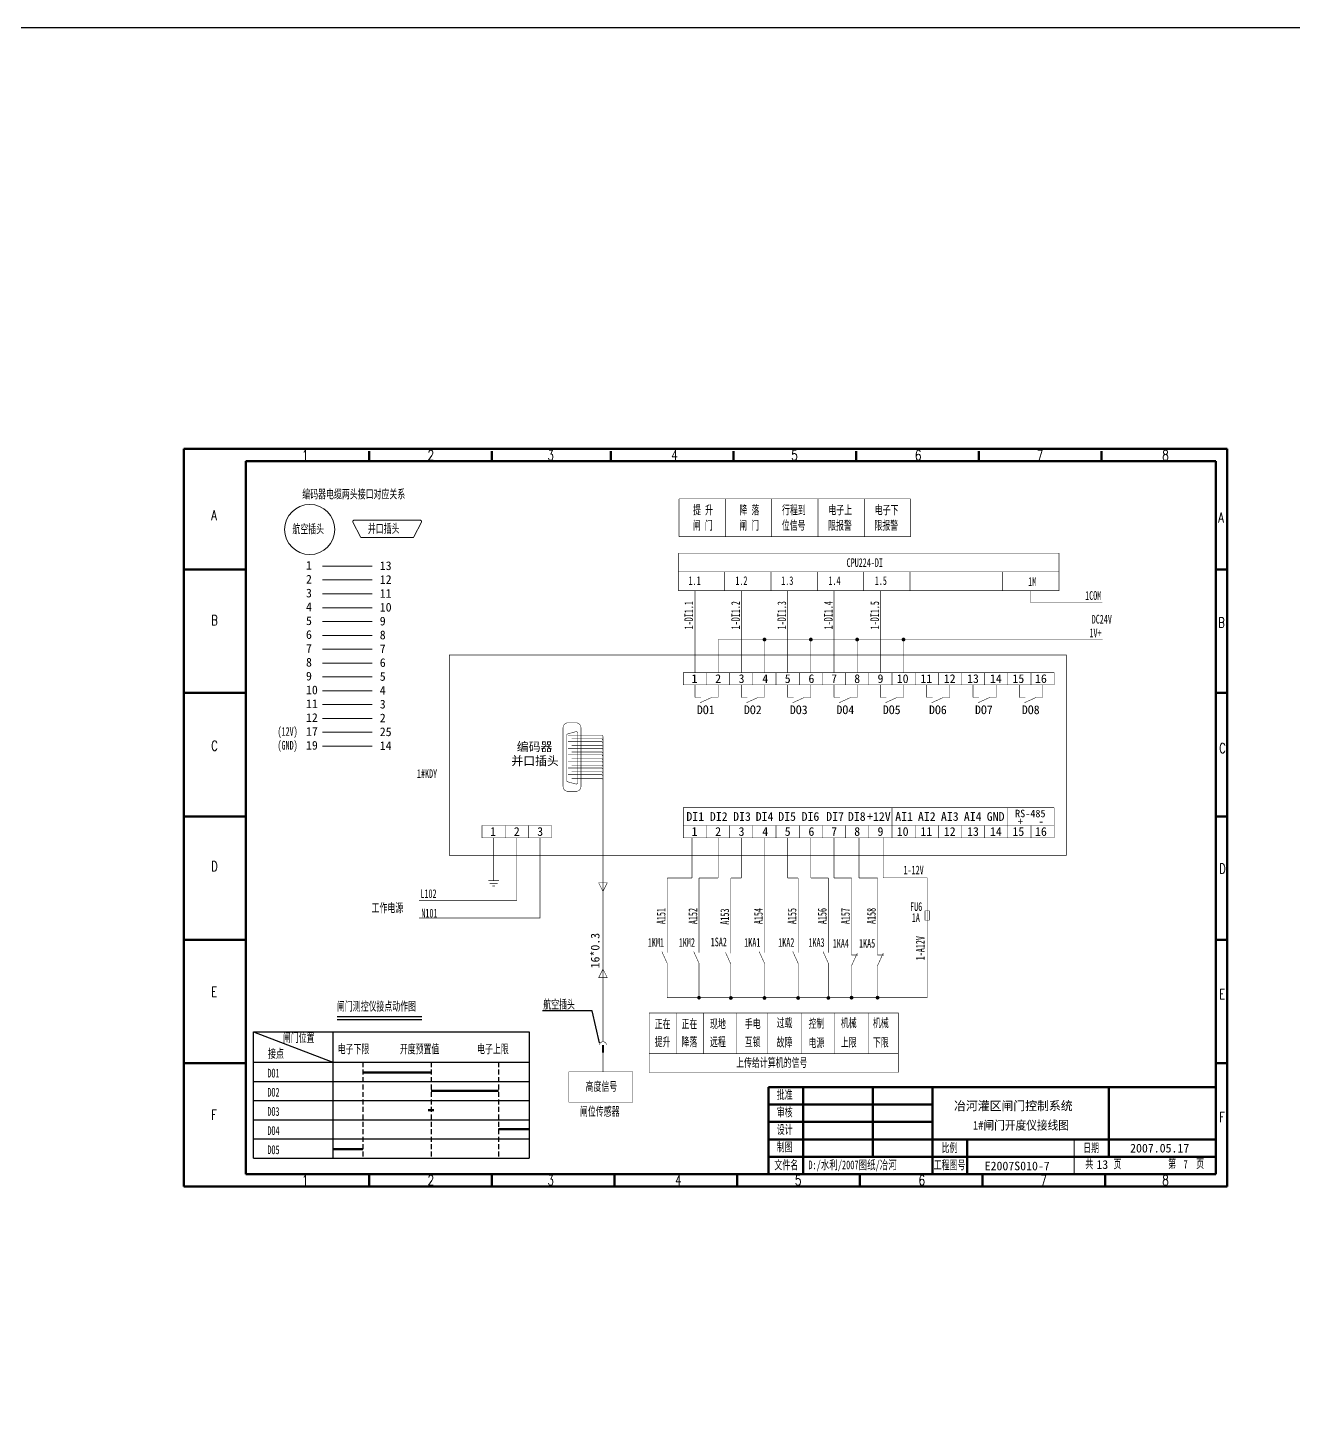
# Model space of a CAD drawing. Header units: millimetres. Extents: x 351 to 10319, y -5939 to 5511.
# Drawn here: x 5284 to 5793, y -5386 to -4833 of the extents above; entities that cross this region are included whole.
import ezdxf
from ezdxf.enums import TextEntityAlignment as Align

# ---------------------------------------------------------------- set-up
doc = ezdxf.new("R2010")
doc.units = ezdxf.units.MM
doc.linetypes.add('DASHED', pattern=[0.75, 0.5, -0.25])
for name, color, linetype in [('40', 7, 'Continuous'), ('41', 7, 'Continuous'), ('DIM', 7, 'Continuous')]:
    doc.layers.add(name, color=color, linetype=linetype)
doc.styles.add('HZ', font='txt.shx', dxfattribs={"width": 0.65, "bigfont": 'hztxt.shx'})
doc.styles.add('song', font='SimSun.ttf', dxfattribs={"width": 0.65})
doc.styles.add('仿宋', font='SIMFANG.TTF', dxfattribs={"width": 0.65})
doc.dimstyles.new('ISO-25', dxfattribs={"dimtxt": 3.5, "dimasz": 2, "dimexe": 1.25, "dimexo": 0.625, "dimtad": 1, "dimtoh": 1, "dimtxsty": 'song', "dimcen": 2.5, "dimadec": 0, "dimazin": 0, "dimtfac": 1, "dimtmove": 0, "dimatfit": 3, "dimfxl": 0, "dimarcsym": 0})

# ---------------------------------------------------------------- blocks, each defined once
blk = doc.blocks.new('动断（常闭）触点')
at = {"const_width": 0.202}
for points in [[(-1.15, 3.96), (-1.15, 1.8), (1.44, 1.8)], [(-1.15, -4.68), (-1.15, -2.52), (1.15, 2.52)]]:
    blk.add_lwpolyline(points, dxfattribs=at)
at = {"flags": 9}
blk.add_attdef('S', (-1.15, 3.96), '', height=0.0000576, dxfattribs=at)
blk = doc.blocks.new('熔断器2')
at = {"const_width": 0.202}
for points in [[(-0.86, 1.87), (0.86, 1.87), (0.86, -1.87), (-0.86, -1.87), (-0.86, 1.87)], [(0, 4.32), (0, -4.32)]]:
    blk.add_lwpolyline(points, dxfattribs=at)
at = {"flags": 9}
blk.add_attdef('S', (0, 4.32), '', height=0.0000576, dxfattribs=at)
blk = doc.blocks.new('动合（常开）触点')
at = {"const_width": 0.202}
for points in [[(-1.09, 2.24), (1.07, -2.52)], [(1.07, 3.97), (1.07, 1.81)], [(1.07, -2.52), (1.07, -4.68)]]:
    blk.add_lwpolyline(points, dxfattribs=at)
at = {"flags": 9}
blk.add_attdef('S', (1.07, 3.97), '', height=0.0000576, dxfattribs=at)
blk = doc.blocks.new('电缆头1')
at = {"const_width": 0.202}
for points in [[(-1.73, 1.44), (1.73, 1.44), (0, -2.02), (-1.73, 1.44)], [(0, 4.32), (0, -4.32)]]:
    blk.add_lwpolyline(points, dxfattribs=at)
at = {"flags": 9}
blk.add_attdef('S', (0, 4.32), '', height=0.0000576, dxfattribs=at)
blk = doc.blocks.new('插头和插座1')
at = {"const_width": 0.202}
blk.add_lwpolyline([(1.01, 1.51, 0.936417), (-1.87, 1.51, 1.067901)], format="xyb", dxfattribs=at)
for points in [[(-0.43, 4.97), (-0.43, 2.86)], [(-0.43, -3.67), (-0.43, -1.51)]]:
    blk.add_lwpolyline(points, dxfattribs=at)
blk.add_solid([(-0.86, 1.51), (0, 1.51), (-0.86, -1.51), (0, -1.51)])
at = {"flags": 9}
blk.add_attdef('S', (-0.43, 4.97), '', height=0.0000576, dxfattribs=at)
blk = doc.blocks.new('接地')
at = {"const_width": 0.202}
for points in [[(-2.16, 1.08), (2.16, 1.08)], [(-1.62, 0), (1.62, 0)], [(0, 4.32), (0, 1.08)], [(-0.54, -1.08), (0.54, -1.08)]]:
    blk.add_lwpolyline(points, dxfattribs=at)
at = {"flags": 9}
blk.add_attdef('S', (0, 4.32), '', height=0.0000576, dxfattribs=at)

msp = doc.modelspace()

# ---------------------------------------------------------------- linework, layer by layer
at = {"color": 0, "lineweight": 50}
for p, q in [((5766.671, -5002.65), (5346.671, -5002.65)), ((5421.307, -5003.617), (5421.307, -5007.623)), ((5470.677, -5003.617), (5470.677, -5007.623)), ((5518.561, -5003.617), (5518.561, -5007.623)), ((5567.931, -5003.617), (5567.931, -5007.623)), ((5617.301, -5003.617), (5617.301, -5007.623)), ((5666.67, -5003.617), (5666.67, -5007.623)), ((5716.04, -5003.617), (5716.04, -5007.623)), ((5371.671, -5051.307), (5346.671, -5051.307)), ((5766.671, -5051.307), (5762.067, -5051.307)), ((5371.671, -5100.968), (5346.671, -5100.968)), ((5766.671, -5100.968), (5762.067, -5100.968)), ((5371.671, -5150.63), (5346.671, -5150.63)), ((5766.233, -5150.63), (5762.067, -5150.63)), ((5371.671, -5200.291), (5346.671, -5200.291)), ((5766.671, -5200.291), (5762.067, -5200.291)), ((5371.671, -5249.953), (5346.671, -5249.953)), ((5766.671, -5249.953), (5762.067, -5249.953)), ((5421.307, -5294.652), (5421.307, -5299.614)), ((5470.677, -5294.652), (5470.677, -5299.614)), ((5520.047, -5294.652), (5520.047, -5299.614)), ((5569.417, -5294.652), (5569.417, -5299.614)), ((5618.786, -5294.652), (5618.786, -5299.614)), ((5668.156, -5294.652), (5668.156, -5299.614)), ((5717.526, -5294.652), (5717.526, -5299.614)), ((5766.671, -5299.65), (5346.681, -5299.65))]:
    msp.add_line(p, q, dxfattribs=at)
at = {"lineweight": 20}
for p, q in [((5414.762, -5032.155), (5417.772, -5038.172)), ((5415.209, -5031.431), (5441.923, -5031.431)), ((5442.37, -5032.155), (5439.36, -5038.172)), ((5438.913, -5038.448), (5418.22, -5038.448)), ((5402.487, -5049.917), (5422.462, -5049.917)), ((5402.487, -5055.488), (5422.462, -5055.488)), ((5402.487, -5061.059), (5422.462, -5061.059)), ((5402.487, -5066.631), (5422.462, -5066.631)), ((5402.487, -5072.202), (5422.462, -5072.202)), ((5402.487, -5077.773), (5422.462, -5077.773)), ((5402.487, -5083.345), (5422.462, -5083.345)), ((5402.487, -5088.916), (5422.462, -5088.916)), ((5402.487, -5094.487), (5422.462, -5094.487)), ((5402.487, -5100.059), (5422.462, -5100.059)), ((5402.487, -5105.63), (5422.462, -5105.63)), ((5402.487, -5111.201), (5422.462, -5111.201)), ((5402.487, -5116.773), (5422.462, -5116.773)), ((5402.487, -5122.344), (5422.462, -5122.344)), ((5705.067, -5280.652), (5705.067, -5294.652))]:
    msp.add_line(p, q, dxfattribs=at)
for p, q in [((5408.464, -5231.163), (5442.583, -5231.163)), ((5374.76, -5288.164), (5374.76, -5237.325)), ((5374.76, -5237.325), (5485.703, -5237.325)), ((5374.76, -5237.325), (5406.691, -5249.589)), ((5406.691, -5237.325), (5406.691, -5288.164)), ((5408.464, -5232.372), (5442.583, -5232.372)), ((5485.703, -5237.325), (5485.703, -5288.164)), ((5374.76, -5249.589), (5485.703, -5249.589)), ((5374.76, -5257.304), (5485.703, -5257.304)), ((5374.76, -5265.019), (5485.703, -5265.019)), ((5374.76, -5272.734), (5485.703, -5272.734)), ((5374.76, -5280.449), (5485.703, -5280.449)), ((5374.76, -5288.164), (5485.703, -5288.164))]:
    msp.add_line(p, q)
at = {"linetype": 'DASHED', "lineweight": 30, "ltscale": 4}
for p, q in [((5418.721, -5249.589), (5418.721, -5288.164)), ((5446.212, -5249.589), (5446.212, -5288.164)), ((5473.433, -5249.589), (5473.433, -5288.164))]:
    msp.add_line(p, q, dxfattribs=at)
at = {"lineweight": 50}
for p, q in [((5418.721, -5253.782), (5446.212, -5253.782)), ((5446.212, -5261.117), (5473.433, -5261.117)), ((5445.029, -5268.877), (5447.363, -5268.877)), ((5473.433, -5276.547), (5485.703, -5276.547)), ((5406.691, -5284.642), (5418.721, -5284.642))]:
    msp.add_line(p, q, dxfattribs=at)
msp.add_lwpolyline([(2031.384, -4833.095), (7052.34, -4833.095), (7052.34, -5939.234), (2031.384, -5939.234)], close=True)
at = {"lineweight": 20, "const_width": 0.2}
for points in [[(5546.014, -5022.827), (5546.014, -5038.068)], [(5546.014, -5022.827), (5564.667, -5022.827)], [(5564.667, -5022.827), (5564.667, -5038.068)], [(5564.667, -5022.827), (5564.667, -5038.068)], [(5564.667, -5022.827), (5583.319, -5022.827)], [(5583.319, -5022.827), (5583.319, -5038.068)], [(5583.319, -5022.827), (5583.319, -5038.068)], [(5583.319, -5022.827), (5601.972, -5022.827)], [(5601.972, -5022.827), (5601.972, -5038.068)], [(5601.972, -5022.827), (5601.972, -5038.068)], [(5601.972, -5022.827), (5620.624, -5022.827)], [(5620.624, -5022.827), (5620.624, -5038.068)], [(5620.624, -5022.827), (5620.624, -5038.068)], [(5620.624, -5022.827), (5620.624, -5038.068)], [(5620.624, -5022.827), (5639.277, -5022.827)], [(5639.277, -5022.827), (5639.277, -5038.068)], [(5639.277, -5022.827), (5639.277, -5038.068)], [(5639.277, -5022.827), (5639.277, -5038.068)], [(5639.277, -5022.827), (5639.277, -5038.068)], [(5546.014, -5038.068), (5564.667, -5038.068)], [(5564.667, -5038.068), (5583.319, -5038.068)], [(5583.319, -5038.068), (5601.972, -5038.068)], [(5601.972, -5038.068), (5620.624, -5038.068)], [(5620.624, -5038.068), (5639.277, -5038.068)], [(5545.738, -5059.756), (5545.738, -5044.699)], [(5545.738, -5059.756), (5699.014, -5059.756), (5699.014, -5044.699), (5545.738, -5044.699)], [(5545.738, -5052.227), (5699.014, -5052.227)], [(5564.391, -5059.756), (5564.391, -5052.227)], [(5583.043, -5059.756), (5583.043, -5052.227)], [(5601.696, -5059.756), (5601.696, -5052.227)], [(5620.348, -5059.756), (5620.348, -5052.227)], [(5639.001, -5059.756), (5639.001, -5052.227)], [(5676.306, -5059.756), (5676.306, -5052.227)], [(5552.464, -5092.772), (5552.464, -5059.756)], [(5571.117, -5092.772), (5571.117, -5059.756)], [(5589.769, -5092.772), (5589.769, -5059.756)], [(5608.422, -5092.772), (5608.422, -5059.756)], [(5687.488, -5059.756), (5687.488, -5064.546), (5716.373, -5064.546)], [(5561.791, -5092.772), (5561.791, -5079.463)], [(5561.791, -5079.463), (5716.568, -5079.463)], [(5580.443, -5092.772), (5580.443, -5079.463)], [(5599.096, -5092.772), (5599.096, -5079.463)], [(5617.748, -5092.772), (5617.748, -5079.463)], [(5636.401, -5092.772), (5636.401, -5079.463)], [(5501.348, -5117.916), (5515.027, -5117.916)], [(5501.348, -5120.57), (5515.027, -5120.57)], [(5502.878, -5119.409), (5515.027, -5119.409)], [(5515.027, -5117.916), (5515.425, -5118.418)], [(5515.027, -5119.409), (5515.425, -5119.912)], [(5515.027, -5120.57), (5515.425, -5121.073)], [(5515.425, -5118.418), (5515.425, -5202.196)], [(5501.348, -5123.225), (5515.027, -5123.225)], [(5501.348, -5125.879), (5515.027, -5125.879)], [(5502.878, -5122.064), (5515.027, -5122.064)], [(5502.878, -5124.718), (5515.027, -5124.718)], [(5515.027, -5122.064), (5515.425, -5122.567)], [(5515.027, -5123.225), (5515.425, -5123.728)], [(5515.027, -5124.718), (5515.425, -5125.221)], [(5515.027, -5125.879), (5515.425, -5126.382)], [(5501.348, -5128.534), (5515.027, -5128.534)], [(5501.348, -5131.188), (5515.027, -5131.188)], [(5502.878, -5127.373), (5515.027, -5127.373)], [(5502.878, -5130.028), (5515.027, -5130.028)], [(5515.027, -5127.373), (5515.425, -5127.876)], [(5515.027, -5128.534), (5515.425, -5129.037)], [(5515.027, -5130.028), (5515.425, -5130.531)], [(5515.027, -5131.188), (5515.425, -5131.691)], [(5501.348, -5133.843), (5515.027, -5133.843)], [(5502.878, -5132.682), (5515.027, -5132.682)], [(5502.878, -5135.337), (5515.027, -5135.337)], [(5515.027, -5132.682), (5515.425, -5133.185)], [(5515.027, -5133.843), (5515.425, -5134.346)], [(5515.027, -5135.337), (5515.425, -5135.84)], [(5547.801, -5154.303), (5547.801, -5147.119), (5697.021, -5147.119)], [(5631.737, -5154.303), (5631.737, -5147.119)], [(5678.369, -5154.303), (5678.369, -5147.119)], [(5697.021, -5154.303), (5697.021, -5147.119)], [(5490.064, -5159.245), (5490.064, -5191.573), (5441.425, -5191.573)], [(5480.738, -5159.245), (5480.738, -5184.459), (5441.435, -5184.459)], [(5471.411, -5159.245), (5471.411, -5173.266)], [(5551.28, -5159.245), (5551.28, -5175.472)], [(5561.791, -5159.245), (5561.791, -5175.472)], [(5571.117, -5159.245), (5571.117, -5175.472)], [(5580.443, -5159.245), (5580.443, -5204.392)], [(5589.769, -5159.245), (5589.769, -5175.472)], [(5599.096, -5159.245), (5599.096, -5175.472)], [(5608.422, -5159.245), (5608.422, -5175.472)], [(5618.455, -5159.245), (5618.455, -5175.472)], [(5645.942, -5175.348), (5645.942, -5223.608), (5541.284, -5223.608)], [(5541.284, -5175.472), (5551.28, -5175.472)], [(5541.284, -5175.472), (5541.284, -5204.392)], [(5554.095, -5175.472), (5554.095, -5204.392)], [(5554.095, -5175.472), (5561.791, -5175.472)], [(5566.906, -5175.472), (5566.906, -5202.782)], [(5566.906, -5175.472), (5571.117, -5175.472)], [(5589.769, -5175.472), (5593.98, -5175.472)], [(5593.98, -5175.472), (5593.98, -5204.392)], [(5599.096, -5175.472), (5606.155, -5175.472)], [(5606.155, -5175.472), (5606.155, -5204.392)], [(5615.481, -5175.472), (5615.481, -5204.392)], [(5625.938, -5175.472), (5625.938, -5204.253)], [(5515.425, -5202.196), (5515.425, -5239.231)], [(5541.284, -5211.954), (5541.284, -5223.732)], [(5554.095, -5211.954), (5554.095, -5223.732)], [(5566.906, -5212.299), (5566.906, -5223.732)], [(5580.443, -5211.954), (5580.443, -5223.732)], [(5593.98, -5211.954), (5593.98, -5223.732)], [(5606.155, -5211.954), (5606.155, -5223.732)], [(5615.481, -5211.954), (5615.481, -5223.732)], [(5625.938, -5211.815), (5625.938, -5223.593)], [(5534, -5229.788), (5534, -5246.118)], [(5545.146, -5229.788), (5545.146, -5246.118)], [(5555.809, -5229.788), (5555.809, -5246.118)], [(5569.068, -5229.788), (5569.068, -5246.118)], [(5581.782, -5229.788), (5581.782, -5246.118)], [(5595.218, -5229.788), (5595.218, -5246.118)], [(5608.633, -5229.788), (5608.633, -5246.118)], [(5622.17, -5229.788), (5622.17, -5246.118)], [(5634.301, -5229.646), (5634.301, -5253.708)], [(5534, -5238.528), (5534, -5246.118), (5634.301, -5246.118)], [(5515.425, -5247.873), (5515.425, -5253.459)], [(5534, -5246.118), (5534, -5253.708), (5634.301, -5253.708)], [(5501.672, -5253.459), (5527.447, -5253.459), (5527.447, -5265.643), (5501.672, -5265.643)]]:
    msp.add_lwpolyline(points, dxfattribs=at)
at = {"lineweight": 9, "const_width": 0.2}
msp.add_lwpolyline([(5627.074, -5092.772), (5627.074, -5059.756)], dxfattribs=at)
at = {"lineweight": 20}
for points, const_width in [([(5580.068, -5079.463, 1), (5580.818, -5079.463, 1)], 0.75), ([(5598.721, -5079.463, 1), (5599.471, -5079.463, 1)], 0.75), ([(5617.373, -5079.463, 1), (5618.123, -5079.463, 1)], 0.75), ([(5636.026, -5079.463, 1), (5636.776, -5079.463, 1)], 0.75), ([(5501.364, -5112.984), (5504.564, -5112.984, -0.4142136), (5506.564, -5114.984), (5506.564, -5138.577, -0.4142136), (5504.564, -5140.577), (5501.364, -5140.577, -0.4142136), (5499.364, -5138.577), (5499.364, -5114.984, -0.4142136)], 0.2), ([(5553.72, -5223.608, 1), (5554.47, -5223.608, 1)], 0.75), ([(5566.531, -5223.732, 1), (5567.281, -5223.732, 1)], 0.75), ([(5580.068, -5223.732, 1), (5580.818, -5223.732, 1)], 0.75), ([(5593.605, -5223.732, 1), (5594.355, -5223.732, 1)], 0.75), ([(5605.78, -5223.732, 1), (5606.53, -5223.732, 1)], 0.75), ([(5615.106, -5223.608, 1), (5615.856, -5223.608, 1)], 0.75), ([(5625.563, -5223.608, 1), (5626.313, -5223.608, 1)], 0.75)]:
    msp.add_lwpolyline(points, format="xyb", close=True, dxfattribs=dict(at, const_width=const_width))
at = {"lineweight": 20, "const_width": 0.2}
for points in [[(5453.58, -5085.666), (5453.58, -5166.285), (5701.923, -5166.285), (5701.923, -5085.666), (5453.58, -5085.666)], [(5547.801, -5092.772), (5557.128, -5092.772), (5557.128, -5097.715), (5547.801, -5097.715), (5547.801, -5092.772)], [(5557.128, -5092.772), (5566.454, -5092.772), (5566.454, -5097.715), (5557.128, -5097.715), (5557.128, -5092.772)], [(5566.454, -5092.772), (5575.78, -5092.772), (5575.78, -5097.715), (5566.454, -5097.715), (5566.454, -5092.772)], [(5575.78, -5092.772), (5585.106, -5092.772), (5585.106, -5097.715), (5575.78, -5097.715), (5575.78, -5092.772)], [(5585.106, -5092.772), (5594.433, -5092.772), (5594.433, -5097.715), (5585.106, -5097.715), (5585.106, -5092.772)], [(5594.433, -5092.772), (5603.759, -5092.772), (5603.759, -5097.715), (5594.433, -5097.715), (5594.433, -5092.772)], [(5603.759, -5092.772), (5613.085, -5092.772), (5613.085, -5097.715), (5603.759, -5097.715), (5603.759, -5092.772)], [(5613.085, -5092.772), (5622.411, -5092.772), (5622.411, -5097.715), (5613.085, -5097.715), (5613.085, -5092.772)], [(5622.411, -5092.772), (5631.737, -5092.772), (5631.737, -5097.715), (5622.411, -5097.715), (5622.411, -5092.772)], [(5631.737, -5092.772), (5641.064, -5092.772), (5641.064, -5097.715), (5631.737, -5097.715), (5631.737, -5092.772)], [(5641.064, -5092.772), (5650.39, -5092.772), (5650.39, -5097.715), (5641.064, -5097.715), (5641.064, -5092.772)], [(5650.39, -5092.772), (5659.716, -5092.772), (5659.716, -5097.715), (5650.39, -5097.715), (5650.39, -5092.772)], [(5659.716, -5092.772), (5669.042, -5092.772), (5669.042, -5097.715), (5659.716, -5097.715), (5659.716, -5092.772)], [(5669.042, -5092.772), (5678.369, -5092.772), (5678.369, -5097.715), (5669.042, -5097.715), (5669.042, -5092.772)], [(5678.369, -5092.772), (5687.695, -5092.772), (5687.695, -5097.715), (5678.369, -5097.715), (5678.369, -5092.772)], [(5687.695, -5092.772), (5697.021, -5092.772), (5697.021, -5097.715), (5687.695, -5097.715), (5687.695, -5092.772)], [(5466.748, -5154.303), (5476.075, -5154.303), (5476.075, -5159.245), (5466.748, -5159.245), (5466.748, -5154.303)], [(5476.075, -5154.303), (5485.401, -5154.303), (5485.401, -5159.245), (5476.075, -5159.245), (5476.075, -5154.303)], [(5485.401, -5154.303), (5494.727, -5154.303), (5494.727, -5159.245), (5485.401, -5159.245), (5485.401, -5154.303)], [(5547.801, -5154.303), (5557.128, -5154.303), (5557.128, -5159.245), (5547.801, -5159.245), (5547.801, -5154.303)], [(5557.128, -5154.303), (5566.454, -5154.303), (5566.454, -5159.245), (5557.128, -5159.245), (5557.128, -5154.303)], [(5566.454, -5154.303), (5575.78, -5154.303), (5575.78, -5159.245), (5566.454, -5159.245), (5566.454, -5154.303)], [(5575.78, -5154.303), (5585.106, -5154.303), (5585.106, -5159.245), (5575.78, -5159.245), (5575.78, -5154.303)], [(5585.106, -5154.303), (5594.433, -5154.303), (5594.433, -5159.245), (5585.106, -5159.245), (5585.106, -5154.303)], [(5594.433, -5154.303), (5603.759, -5154.303), (5603.759, -5159.245), (5594.433, -5159.245), (5594.433, -5154.303)], [(5603.759, -5154.303), (5613.085, -5154.303), (5613.085, -5159.245), (5603.759, -5159.245), (5603.759, -5154.303)], [(5613.085, -5154.303), (5622.411, -5154.303), (5622.411, -5159.245), (5613.085, -5159.245), (5613.085, -5154.303)], [(5622.411, -5154.303), (5631.737, -5154.303), (5631.737, -5159.245), (5622.411, -5159.245), (5622.411, -5154.303)], [(5631.737, -5154.303), (5641.064, -5154.303), (5641.064, -5159.245), (5631.737, -5159.245), (5631.737, -5154.303)], [(5641.064, -5154.303), (5650.39, -5154.303), (5650.39, -5159.245), (5641.064, -5159.245), (5641.064, -5154.303)], [(5650.39, -5154.303), (5659.716, -5154.303), (5659.716, -5159.245), (5650.39, -5159.245), (5650.39, -5154.303)], [(5659.716, -5154.303), (5669.042, -5154.303), (5669.042, -5159.245), (5659.716, -5159.245), (5659.716, -5154.303)], [(5669.042, -5154.303), (5678.369, -5154.303), (5678.369, -5159.245), (5669.042, -5159.245), (5669.042, -5154.303)], [(5678.369, -5154.303), (5687.695, -5154.303), (5687.695, -5159.245), (5678.369, -5159.245), (5678.369, -5154.303)], [(5687.695, -5154.303), (5697.021, -5154.303), (5697.021, -5159.245), (5687.695, -5159.245), (5687.695, -5154.303)]]:
    msp.add_lwpolyline(points, close=True, dxfattribs=at)
at = {"linetype": 'DASHED', "lineweight": 20, "ltscale": 3, "const_width": 0.2}
for points in [[(5552.464, -5097.715), (5552.464, -5102.767)], [(5561.791, -5097.715), (5561.791, -5102.767)], [(5571.117, -5097.715), (5571.117, -5102.767)], [(5580.443, -5097.715), (5580.443, -5102.767)], [(5589.769, -5097.715), (5589.769, -5102.767)], [(5599.096, -5097.715), (5599.096, -5102.767)], [(5608.422, -5097.715), (5608.422, -5102.767)], [(5617.748, -5097.715), (5617.748, -5102.767)], [(5627.074, -5097.715), (5627.074, -5102.767)], [(5636.401, -5097.715), (5636.401, -5102.767)], [(5645.727, -5097.715), (5645.727, -5102.767)], [(5655.053, -5097.715), (5655.053, -5102.767)], [(5664.379, -5097.715), (5664.379, -5102.767)], [(5673.706, -5097.715), (5673.706, -5102.767)], [(5683.032, -5097.715), (5683.032, -5102.767)], [(5692.358, -5097.715), (5692.358, -5102.767)]]:
    msp.add_lwpolyline(points, dxfattribs=at)
at = {"linetype": 'DASHED', "lineweight": 20, "const_width": 0.2}
for points in [[(5552.712, -5102.767), (5552.464, -5102.767)], [(5561.354, -5102.767), (5561.791, -5102.767)], [(5571.364, -5102.767), (5571.117, -5102.767)], [(5580.006, -5102.767), (5580.443, -5102.767)], [(5590.017, -5102.767), (5589.769, -5102.767)], [(5598.659, -5102.767), (5599.096, -5102.767)], [(5608.669, -5102.767), (5608.422, -5102.767)], [(5617.311, -5102.767), (5617.748, -5102.767)], [(5627.322, -5102.767), (5627.074, -5102.767)], [(5635.964, -5102.767), (5636.401, -5102.767)], [(5645.974, -5102.767), (5645.727, -5102.767)], [(5654.616, -5102.767), (5655.053, -5102.767)], [(5664.627, -5102.767), (5664.379, -5102.767)], [(5673.269, -5102.767), (5673.706, -5102.767)], [(5683.279, -5102.767), (5683.032, -5102.767)], [(5691.921, -5102.767), (5692.358, -5102.767)]]:
    msp.add_lwpolyline(points, dxfattribs=at)
at = {"lineweight": 20, "const_width": 0.2}
msp.add_lwpolyline([(5501.218, -5117.433, 0.3394781), (5500.848, -5117.916), (5500.848, -5136.235, 0.3394781), (5501.218, -5136.718), (5504.538, -5137.607, 0.4931188), (5505.168, -5137.124), (5505.168, -5117.026, 0.4931188), (5504.538, -5116.543), (5501.218, -5117.433)], format="xyb", dxfattribs=at)
for points, const_width in [([(5628.189, -5159.121), (5628.189, -5175.348)], 0.2), ([(5608.422, -5175.472), (5615.481, -5175.472)], 0.2), ([(5618.455, -5175.472), (5625.938, -5175.472)], 0.2), ([(5628.189, -5175.348), (5645.942, -5175.348)], 0.2), ([(5566.906, -5203.656), (5566.906, -5202.782)], 0.2), ([(5534, -5229.788), (5634.301, -5229.788)], 0.2), ([(5501.672, -5253.459), (5501.672, -5265.643)], 0.2), ([(5446.212, -5261.117), (5473.433, -5261.117)], 0.5), ([(5445.029, -5268.877), (5447.363, -5268.877)], 0.5), ([(5473.433, -5276.547), (5485.703, -5276.547)], 0.5)]:
    msp.add_lwpolyline(points, dxfattribs=dict(const_width=const_width))
at = {"lineweight": 50, "const_width": 0.5}
for points in [[(5418.721, -5253.782), (5446.212, -5253.782)], [(5406.691, -5284.642), (5418.721, -5284.642)]]:
    msp.add_lwpolyline(points, dxfattribs=at)
at = {"lineweight": 20}
msp.add_circle((5397.393, -5035.151), 10.089, dxfattribs=at)
for centre, start, end in [((5415.209, -5031.931), 90, 206.58241), ((5441.923, -5031.931), 333.41759, 90), ((5418.22, -5037.948), 206.58241, 270), ((5438.913, -5037.948), 270, 333.41759)]:
    msp.add_arc(centre, 0.5, start, end, dxfattribs=at)
at = {"layer": '40', "color": 0, "lineweight": 50}
for p, q in [((5762.067, -5007.66), (5371.671, -5007.66)), ((5762.067, -5294.652), (5762.067, -5007.66)), ((5582.067, -5259.652), (5762.067, -5259.652)), ((5582.067, -5294.652), (5582.067, -5259.652)), ((5596.067, -5294.652), (5596.067, -5259.652)), ((5624.067, -5287.652), (5624.067, -5259.652)), ((5648.067, -5294.652), (5648.067, -5259.652)), ((5719.067, -5287.652), (5719.067, -5259.652)), ((5582.067, -5266.652), (5648.067, -5266.652)), ((5582.067, -5273.652), (5648.067, -5273.652)), ((5582.067, -5280.652), (5762.067, -5280.652)), ((5662.067, -5294.652), (5662.067, -5280.652)), ((5662.067, -5294.652), (5662.067, -5280.652)), ((5719.067, -5287.652), (5719.067, -5280.652)), ((5582.067, -5287.652), (5762.067, -5287.652)), ((5371.669, -5294.652), (5762.067, -5294.652))]:
    msp.add_line(p, q, dxfattribs=at)
at = {"layer": '41', "color": 0, "lineweight": 50}
for p, q in [((5346.671, -5002.65), (5346.671, -5299.652)), ((5766.671, -5002.65), (5766.671, -5299.652)), ((5371.671, -5007.66), (5371.671, -5294.652))]:
    msp.add_line(p, q, dxfattribs=at)

# ---------------------------------------------------------------- block references
at = {"lineweight": 20}
for name, p in [('电缆头1', (5515.425, -5178.803)), ('熔断器2', (5645.942, -5190.512)), ('插头和插座1', (5515.857, -5244.2))]:
    msp.add_blockref(name, p, dxfattribs=at)
for p in [(5616.634, -5208.214), (5627.09, -5208.214)]:
    msp.add_blockref('动断（常闭）触点', p)
at = {"lineweight": 20, "rotation": 180}
msp.add_blockref('电缆头1', (5515.425, -5214.109), dxfattribs=at)
at = {"layer": '40', "linetype": 'DASHED', "lineweight": 20, "ltscale": 10, "rotation": 90}
for p in [(5556.678, -5103.835), (5575.33, -5103.835), (5593.983, -5103.835), (5612.635, -5103.835), (5631.288, -5103.835), (5649.94, -5103.835), (5668.593, -5103.835), (5687.245, -5103.835)]:
    msp.add_blockref('动合（常开）触点', p, dxfattribs=at)
at = {"layer": '40', "lineweight": 20, "ltscale": 10}
for name, p in [('接地', (5471.411, -5177.587)), ('动合（常开）触点', (5540.215, -5207.278)), ('动合（常开）触点', (5553.027, -5207.278)), ('动合（常开）触点', (5565.838, -5207.622)), ('动合（常开）触点', (5579.375, -5207.278)), ('动合（常开）触点', (5592.912, -5207.278)), ('动合（常开）触点', (5605.087, -5207.278))]:
    msp.add_blockref(name, p, dxfattribs=at)

# ---------------------------------------------------------------- texts
at = {"color": 0, "lineweight": 50, "style": 'HZ', "width": 0.75}
for s, p in [('1', (5394.292, -5007.271)), ('2', (5444.853, -5007.271)), ('3', (5493.117, -5007.271)), ('4', (5542.959, -5007.271)), ('5', (5591.222, -5007.271)), ('6', (5641.018, -5007.271)), ('7', (5690.047, -5007.271)), ('8', (5740.563, -5007.271)), ('A', (5357.711, -5031.392)), ('A', (5763.058, -5032.339)), ('B', (5357.711, -5073.685)), ('B', (5763.058, -5074.632)), ('C', (5357.711, -5124.231)), ('C', (5763.433, -5125.178)), ('D', (5357.711, -5172.713)), ('D', (5763.433, -5173.66)), ('E', (5357.711, -5223.259)), ('E', (5763.433, -5224.206)), ('F', (5357.711, -5272.773)), ('F', (5763.433, -5273.72)), ('1', (5394.292, -5299.092)), ('2', (5444.853, -5299.092)), ('3', (5493.117, -5299.092)), ('4', (5544.445, -5299.092)), ('5', (5592.708, -5299.092)), ('6', (5642.504, -5299.092)), ('7', (5691.533, -5299.092)), ('8', (5740.563, -5299.092))]:
    msp.add_text(s, height=4, dxfattribs=at).set_placement(p)
at = {"linetype": 'DASHED', "ltscale": 4, "style": 'song', "width": 0.65}
for s, p in [('编码器电缆两头接口对应关系', (5394.41, -5022.654)), ('提 升', (5551.729, -5029.046)), ('降 落', (5570.382, -5029.046)), ('行程到', (5587.504, -5029.046)), ('电子上', (5606.156, -5029.046)), ('电子下', (5624.808, -5029.046)), ('航空插头', (5390.41, -5036.688)), ('并口插头', (5420.803, -5036.545)), ('闸 门', (5551.615, -5035.252)), ('闸 门', (5570.268, -5035.252)), ('位信号', (5587.39, -5035.252)), ('限报警', (5606.042, -5035.252)), ('限报警', (5624.695, -5035.252)), ('CPU224-DI', (5613.492, -5050.246)), ('1.1', (5549.887, -5057.488)), ('1.2', (5568.702, -5057.488)), ('1.3', (5587.192, -5057.488)), ('1.4', (5606.169, -5057.488)), ('1.5', (5624.822, -5057.488)), ('1M', (5686.581, -5057.864)), ('1COM', (5709.492, -5063.491)), ('DC24V', (5712.139, -5073.015)), ('1V+', (5711.231, -5078.537)), ('(12V)', (5384.413, -5118.204)), ('(GND)', (5384.413, -5123.775)), ('1#KDY', (5440.552, -5135.164)), ('1-12V', (5636.405, -5173.955)), ('L102', (5441.934, -5183.499)), ('工作电源', (5422.285, -5189.226)), ('FU6', (5639.055, -5188.71)), ('N101', (5442.317, -5191.319)), ('1A', (5639.727, -5193.117)), ('1KM1', (5533.482, -5203.135)), ('1KM2', (5545.951, -5203.135)), ('1SA2', (5558.798, -5202.939)), ('1KA1', (5572.285, -5203.135)), ('1KA2', (5585.962, -5203.135)), ('1KA3', (5598.137, -5203.135)), ('1KA4', (5607.922, -5203.499)), ('1KA5', (5618.486, -5203.464)), ('闸门测控仪接点动作图', (5408.332, -5228.825)), ('航空插头', (5491.399, -5228.049)), ('正在', (5536.249, -5235.914)), ('正在', (5547.032, -5235.914)), ('现地', (5558.515, -5235.914)), ('手电', (5572.518, -5235.914)), ('过载', (5585.34, -5235.498)), ('控制', (5598.175, -5235.718)), ('机械', (5611.15, -5235.498)), ('机械', (5624.061, -5235.498)), ('闸门位置', (5386.588, -5241.435)), ('电子下限', (5408.64, -5246.007)), ('开度预置值', (5433.654, -5246.007)), ('电子上限', (5464.745, -5246.007)), ('提升', (5536.249, -5243.144)), ('降落', (5547.032, -5243.144)), ('远程', (5558.515, -5243.144)), ('互锁', (5572.518, -5243.144)), ('故障', (5585.34, -5243.3)), ('电源', (5598.175, -5243.519)), ('上限', (5611.15, -5243.3)), ('下限', (5624.061, -5243.3)), ('接点', (5380.626, -5247.865)), ('上传给计算机的信号', (5569.019, -5251.519)), ('DO1', (5380.354, -5255.737)), ('高度信号', (5508.447, -5261.107)), ('DO2', (5380.354, -5263.452)), ('DO3', (5380.354, -5271.167)), ('闸位传感器', (5506.167, -5271.163)), ('DO4', (5380.354, -5278.882)), ('DO5', (5380.354, -5286.596))]:
    msp.add_text(s, height=3.5, dxfattribs=at).set_placement(p)
at = {"lineweight": 9, "style": 'song', "width": 0.65}
for s, p in [('1-DI1.1', (5551.702, -5075.366)), ('1-DI1.2', (5570.551, -5075.366)), ('1-DI1.3', (5589.146, -5075.366)), ('1-DI1.4', (5607.909, -5075.366)), ('1-DI1.5', (5626.561, -5075.366)), ('A151', (5540.557, -5194.009)), ('A152', (5553.368, -5194.009)), ('A153', (5566.179, -5194.232)), ('A154', (5579.716, -5194.009)), ('A155', (5593.253, -5194.009)), ('A156', (5605.428, -5194.009)), ('A157', (5614.754, -5194.009)), ('A158', (5625.211, -5193.964)), ('1-A12V', (5644.867, -5208.568))]:
    msp.add_text(s, height=3.5, rotation=90, dxfattribs=at).set_placement(p)
at = {"color": 0, "style": 'song'}
msp.add_text('16*0.3', height=3.5, rotation=90, dxfattribs=at).set_placement((5514.021, -5211.812))
at = {"color": 0, "style": 'song', "width": 0.9}
msp.add_text('1#闸门开度仪接线图', height=3.5, dxfattribs=at).set_placement((5664.308, -5276.731))
at = {"layer": '41', "color": 0, "lineweight": 9, "style": 'song'}
for s, height, p in [('1', 3.5, (5395.889, -5051.348)), ('13', 3.5, (5425.584, -5051.491)), ('2', 3.5, (5395.889, -5056.919)), ('12', 3.5, (5425.584, -5057.063)), ('3', 3.5, (5395.889, -5062.491)), ('11', 3.5, (5425.584, -5062.634)), ('4', 3.5, (5395.889, -5068.062)), ('10', 3.5, (5425.584, -5068.205)), ('5', 3.5, (5395.889, -5073.633)), ('9', 3.5, (5425.584, -5073.777)), ('6', 3.5, (5395.889, -5079.205)), ('8', 3.5, (5425.584, -5079.348)), ('7', 3.5, (5395.889, -5084.776)), ('7', 3.5, (5425.584, -5084.919)), ('8', 3.5, (5395.889, -5090.347)), ('6', 3.5, (5425.584, -5090.491)), ('9', 3.5, (5395.889, -5095.919)), ('5', 3.5, (5425.584, -5096.062)), ('1', 3.5, (5551.057, -5096.946)), ('2', 3.5, (5560.602, -5096.946)), ('3', 3.5, (5570.017, -5096.946)), ('4', 3.5, (5579.561, -5096.946)), ('5', 3.5, (5588.587, -5096.946)), ('6', 3.5, (5598.131, -5096.946)), ('7', 3.5, (5607.287, -5096.946)), ('8', 3.5, (5616.556, -5096.946)), ('9', 3.5, (5625.937, -5096.946)), ('10', 3.5, (5633.675, -5096.946)), ('11', 3.5, (5643.22, -5096.946)), ('12', 3.5, (5652.6, -5096.946)), ('13', 3.5, (5661.981, -5096.946)), ('14', 3.5, (5671.197, -5096.946)), ('15', 3.5, (5680.249, -5096.946)), ('16', 3.5, (5689.338, -5096.946)), ('10', 3.5, (5395.889, -5101.49)), ('4', 3.5, (5425.584, -5101.633)), ('11', 3.5, (5395.889, -5107.061)), ('3', 3.5, (5425.584, -5107.205)), ('12', 3.5, (5395.889, -5112.633)), ('2', 3.5, (5425.584, -5112.776)), ('DO1', 3.5, (5553.238, -5109.484)), ('DO2', 3.5, (5572.183, -5109.484)), ('DO3', 3.5, (5590.663, -5109.484)), ('DO4', 3.5, (5609.41, -5109.484)), ('DO5', 3.5, (5628.082, -5109.484)), ('DO6', 3.5, (5646.665, -5109.484)), ('DO7', 3.5, (5665.181, -5109.484)), ('DO8', 3.5, (5684.047, -5109.484)), ('17', 3.5, (5395.889, -5118.204)), ('25', 3.5, (5425.584, -5118.347)), ('19', 3.5, (5395.889, -5123.775)), ('14', 3.5, (5425.584, -5123.919)), ('编码器', 3.5, (5480.742, -5124.372)), ('并口插头', 3.5, (5478.542, -5130.046)), ('DI1', 3.5, (5548.994, -5152.437)), ('DI2', 3.5, (5558.445, -5152.437)), ('DI3', 3.5, (5567.819, -5152.437)), ('DI4', 3.5, (5576.906, -5152.437)), ('DI5', 3.5, (5585.97, -5152.437)), ('DI6', 3.5, (5595.367, -5152.437)), ('DI7', 3.5, (5605.287, -5152.437)), ('DI8', 3.5, (5614.022, -5152.437)), ('+12V', 3.5, (5621.722, -5152.437)), ('AI1', 3.5, (5633.058, -5152.437)), ('AI2', 3.5, (5642.197, -5152.437)), ('AI3', 3.5, (5651.452, -5152.437)), ('AI4', 3.5, (5660.683, -5152.437)), ('GND', 3.5, (5669.91, -5152.437)), ('RS-485', 3, (5681.318, -5150.977)), ('+', 3, (5682.369, -5154.13)), ('-', 3, (5690.806, -5154.13)), ('1', 3.5, (5470.004, -5158.476)), ('2', 3.5, (5479.549, -5158.476)), ('3', 3.5, (5488.964, -5158.476)), ('1', 3.5, (5551.057, -5158.476)), ('2', 3.5, (5560.602, -5158.476)), ('3', 3.5, (5570.017, -5158.476)), ('4', 3.5, (5579.561, -5158.476)), ('5', 3.5, (5588.587, -5158.476)), ('6', 3.5, (5598.131, -5158.476)), ('7', 3.5, (5607.287, -5158.476)), ('8', 3.5, (5616.556, -5158.476)), ('9', 3.5, (5625.937, -5158.476)), ('10', 3.5, (5633.675, -5158.476)), ('11', 3.5, (5643.22, -5158.476)), ('12', 3.5, (5652.6, -5158.476)), ('13', 3.5, (5661.981, -5158.476)), ('14', 3.5, (5671.197, -5158.476)), ('15', 3.5, (5680.249, -5158.476)), ('16', 3.5, (5689.338, -5158.476))]:
    msp.add_text(s, height=height, dxfattribs=at).set_placement(p)
at = {"layer": '41', "color": 0, "lineweight": 20, "style": '仿宋', "width": 0.65}
for s, p in [('批准', (5585.388, -5264.453)), ('审核', (5585.388, -5271.453)), ('设计', (5585.388, -5278.453)), ('制图', (5585.388, -5285.453)), ('比例', (5651.725, -5285.79)), ('日期', (5708.725, -5285.79)), ('文件名', (5584.439, -5292.686)), ('工程图号', (5648.556, -5292.675)), ('共     页', (5709.605, -5292.298)), ('第     页', (5742.909, -5292.162))]:
    msp.add_text(s, height=3.5, dxfattribs=at).set_placement(p)
at = {"layer": '41', "color": 0, "style": 'song'}
for s, p in [('冶河灌区闸门控制系统', (5656.734, -5268.921)), ('2007.05.17', (5727.606, -5285.932)), ('E2007S010-7', (5669.067, -5293.094)), ('13', (5714.04, -5292.528))]:
    msp.add_text(s, height=3.5, dxfattribs=at).set_placement(p)
at = {"layer": '41', "color": 0, "style": 'song', "width": 0.7}
msp.add_text('D:/水利/2007图纸/冶河', height=3.5, dxfattribs=at).set_placement((5598.113, -5292.661))
at = {"layer": 'DIM', "lineweight": 20, "style": '仿宋', "width": 0.65}
msp.add_text('7', height=3.5, dxfattribs=at).set_placement((5749.955, -5292.465), align=Align.CENTER)

# ---------------------------------------------------------------- leaders
at = {"lineweight": 20}
msp.add_leader([(5513.985, -5241.725), (5511.108, -5228.894), (5491.09, -5228.894)], dimstyle='ISO-25', override={"dimgap": 0.625, "dimtad": 0}, dxfattribs=at)

doc.saveas('drawing.dxf')
